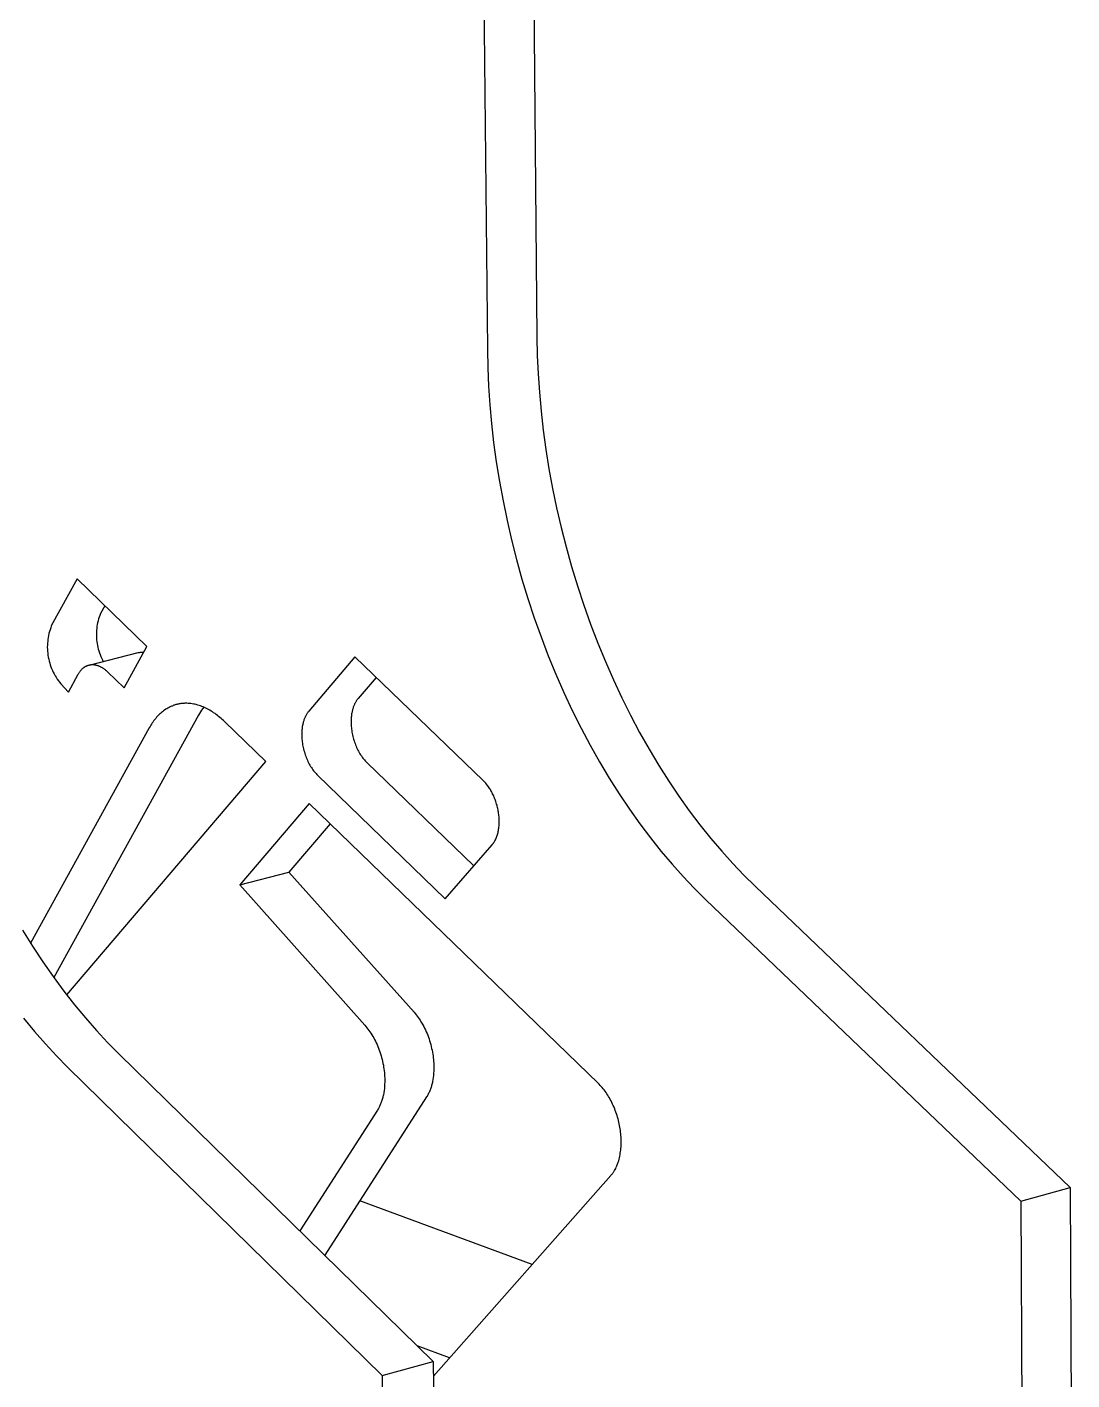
# Model space of a CAD drawing. Header units: millimetres. Extents: x -644 to 2279, y -276 to 1766.
# Drawn here: x 496.6 to 579.9, y 58.6 to 166.4 of the extents above; entities that cross this region are included whole.
import ezdxf

# ---------------------------------------------------------------- set-up
doc = ezdxf.new("R2010")
doc.units = ezdxf.units.MM
doc.header["$MEASUREMENT"] = 0
doc.layers.add('Utwórz2D linie widoczne', color=7, linetype='Continuous', true_color=0x000000)

msp = doc.modelspace()

# ---------------------------------------------------------------- linework, layer by layer
at = {"layer": 'Utwórz2D linie widoczne'}
for p, q in [((532.88, 603.55), (537.21, 141.7)), ((528.71, 602.65), (533.26, 140.73)), ((537.21, 141.7), (537.24, 140.26)), ((533.26, 140.73), (533.29, 139.28)), ((537.24, 140.26), (537.31, 138.8)), ((533.29, 139.28), (533.36, 137.82)), ((537.31, 138.8), (537.41, 137.32)), ((533.36, 137.82), (533.46, 136.33)), ((537.41, 137.32), (537.54, 135.81)), ((533.46, 136.33), (533.59, 134.83)), ((533.59, 134.83), (533.76, 133.31)), ((537.54, 135.81), (537.72, 134.29)), ((537.72, 134.29), (537.92, 132.76)), ((533.76, 133.31), (533.97, 131.77)), ((537.92, 132.76), (538.17, 131.21)), ((533.97, 131.77), (534.22, 130.22)), ((538.17, 131.21), (538.45, 129.66)), ((534.22, 130.22), (534.51, 128.67)), ((538.45, 129.66), (538.78, 128.1)), ((534.51, 128.67), (534.83, 127.11)), ((538.78, 128.1), (539.14, 126.54)), ((534.83, 127.11), (535.19, 125.55)), ((539.14, 126.54), (539.53, 124.99)), ((535.19, 125.55), (535.59, 123.99)), ((539.53, 124.99), (539.97, 123.43)), ((535.59, 123.99), (536.02, 122.43)), ((539.97, 123.43), (540.44, 121.89)), ((500.55, 122.45), (498.5, 118.69)), ((506.12, 117.06), (500.55, 122.45)), ((536.02, 122.43), (536.49, 120.88)), ((540.44, 121.89), (540.94, 120.35)), ((536.49, 120.88), (537, 119.35)), ((502.77, 120.3), (502.42, 119.68)), ((540.94, 120.35), (541.49, 118.83)), ((498.5, 118.69), (498.45, 118.54)), ((502.14, 118.65), (502.12, 118.5)), ((502.16, 118.8), (502.14, 118.65)), ((502.19, 118.95), (502.16, 118.8)), ((502.23, 119.1), (502.19, 118.95)), ((502.27, 119.25), (502.23, 119.1)), ((502.32, 119.39), (502.27, 119.25)), ((502.37, 119.54), (502.32, 119.39)), ((502.42, 119.68), (502.37, 119.54)), ((537, 119.35), (537.54, 117.83)), ((541.49, 118.83), (542.06, 117.33)), ((498.22, 117.62), (498.21, 117.47)), ((498.25, 117.78), (498.22, 117.62)), ((498.28, 117.93), (498.25, 117.78)), ((498.31, 118.09), (498.28, 117.93)), ((498.35, 118.24), (498.31, 118.09)), ((498.4, 118.39), (498.35, 118.24)), ((498.45, 118.54), (498.4, 118.39)), ((502.1, 118.35), (502.09, 118.2)), ((502.09, 118.2), (502.09, 118.05)), ((502.09, 118.05), (502.09, 117.9)), ((502.09, 117.9), (502.1, 117.75)), ((502.12, 118.5), (502.1, 118.35)), ((502.1, 117.75), (502.11, 117.59)), ((502.11, 117.59), (502.12, 117.44)), ((537.54, 117.83), (538.12, 116.32)), ((498.19, 117.15), (498.18, 116.99)), ((498.18, 116.99), (498.19, 116.83)), ((498.21, 117.47), (498.19, 117.31)), ((498.19, 117.31), (498.19, 117.15)), ((498.19, 116.83), (498.2, 116.68)), ((498.2, 116.68), (498.21, 116.52)), ((498.21, 116.52), (498.23, 116.36)), ((501.52, 115.58), (505.42, 116.57)), ((502.12, 117.44), (502.15, 117.29)), ((502.15, 117.29), (502.17, 117.14)), ((502.17, 117.14), (502.21, 117)), ((502.21, 117), (502.24, 116.85)), ((502.24, 116.85), (502.29, 116.7)), ((502.29, 116.7), (502.33, 116.56)), ((502.33, 116.56), (502.39, 116.42)), ((504.31, 113.75), (506.12, 117.06)), ((505.42, 116.57), (505.46, 116.58)), ((505.46, 116.58), (505.5, 116.59)), ((505.5, 116.59), (505.54, 116.59)), ((505.54, 116.59), (505.58, 116.6)), ((505.58, 116.6), (505.62, 116.6)), ((505.62, 116.6), (505.66, 116.6)), ((505.66, 116.6), (505.7, 116.6)), ((505.7, 116.6), (505.74, 116.6)), ((505.74, 116.6), (505.79, 116.6)), ((505.79, 116.6), (505.83, 116.6)), ((505.83, 116.6), (505.87, 116.59)), ((542.06, 117.33), (542.67, 115.85)), ((498.23, 116.36), (498.26, 116.21)), ((498.26, 116.21), (498.29, 116.05)), ((498.29, 116.05), (498.33, 115.9)), ((498.33, 115.9), (498.37, 115.74)), ((498.37, 115.74), (498.41, 115.59)), ((498.41, 115.59), (498.47, 115.44)), ((498.47, 115.44), (498.52, 115.3)), ((501.09, 115.38), (501.12, 115.4)), ((501.12, 115.4), (501.15, 115.42)), ((501.15, 115.42), (501.19, 115.45)), ((501.19, 115.45), (501.22, 115.47)), ((501.22, 115.47), (501.26, 115.48)), ((501.26, 115.48), (501.28, 115.49)), ((501.28, 115.49), (501.3, 115.5)), ((501.3, 115.5), (501.31, 115.51)), ((501.31, 115.51), (501.33, 115.52)), ((501.33, 115.52), (501.35, 115.53)), ((501.35, 115.53), (501.37, 115.53)), ((501.37, 115.53), (501.39, 115.54)), ((501.39, 115.54), (501.41, 115.55)), ((501.41, 115.55), (501.43, 115.56)), ((501.43, 115.56), (501.45, 115.56)), ((501.45, 115.56), (501.47, 115.57)), ((501.47, 115.57), (501.49, 115.57)), ((501.49, 115.57), (501.5, 115.58)), ((501.5, 115.58), (501.52, 115.58)), ((501.52, 115.58), (501.54, 115.59)), ((501.54, 115.59), (501.56, 115.59)), ((501.56, 115.59), (501.58, 115.59)), ((501.58, 115.59), (501.6, 115.6)), ((501.6, 115.6), (501.62, 115.6)), ((501.62, 115.6), (501.64, 115.6)), ((501.64, 115.6), (501.66, 115.61)), ((501.66, 115.61), (501.68, 115.61)), ((501.68, 115.61), (501.7, 115.61)), ((501.7, 115.61), (501.73, 115.61)), ((501.73, 115.61), (501.75, 115.61)), ((501.75, 115.61), (501.77, 115.61)), ((501.77, 115.61), (501.79, 115.61)), ((501.79, 115.61), (501.81, 115.61)), ((501.81, 115.61), (501.85, 115.61)), ((501.85, 115.61), (501.89, 115.61)), ((501.89, 115.61), (501.93, 115.6)), ((501.93, 115.6), (501.97, 115.6)), ((501.97, 115.6), (502.02, 115.59)), ((502.02, 115.59), (502.06, 115.58)), ((502.06, 115.58), (502.1, 115.57)), ((502.1, 115.57), (502.14, 115.56)), ((502.14, 115.56), (502.18, 115.55)), ((502.18, 115.55), (502.23, 115.53)), ((502.23, 115.53), (502.27, 115.52)), ((502.27, 115.52), (502.31, 115.5)), ((502.31, 115.5), (502.35, 115.48)), ((502.35, 115.48), (502.39, 115.46)), ((502.39, 116.42), (502.44, 116.27)), ((502.39, 115.46), (502.43, 115.44)), ((502.43, 115.44), (502.47, 115.42)), ((502.44, 116.27), (502.51, 116.14)), ((502.47, 115.42), (502.51, 115.4)), ((502.51, 116.14), (502.57, 116)), ((502.51, 115.4), (502.55, 115.37)), ((502.57, 116), (502.64, 115.87)), ((522.7, 116.22), (519.02, 111.9)), ((532.93, 106.38), (522.7, 116.22)), ((538.12, 116.32), (538.72, 114.84)), ((542.67, 115.85), (543.31, 114.4)), ((498.52, 115.3), (498.59, 115.15)), ((498.59, 115.15), (498.65, 115.01)), ((498.65, 115.01), (498.73, 114.87)), ((498.73, 114.87), (498.8, 114.73)), ((498.8, 114.73), (498.89, 114.6)), ((498.89, 114.6), (498.97, 114.46)), ((498.97, 114.46), (499.06, 114.33)), ((499.06, 114.33), (499.16, 114.21)), ((499.86, 113.41), (500.65, 114.85)), ((500.65, 114.85), (500.67, 114.89)), ((500.67, 114.89), (500.7, 114.93)), ((500.7, 114.93), (500.72, 114.97)), ((500.72, 114.97), (500.74, 115)), ((500.74, 115), (500.77, 115.04)), ((500.77, 115.04), (500.79, 115.08)), ((500.79, 115.08), (500.82, 115.11)), ((500.82, 115.11), (500.85, 115.14)), ((500.85, 115.14), (500.87, 115.18)), ((500.87, 115.18), (500.9, 115.21)), ((500.9, 115.21), (500.93, 115.24)), ((500.93, 115.24), (500.96, 115.27)), ((500.96, 115.27), (500.99, 115.3)), ((500.99, 115.3), (501.02, 115.32)), ((501.02, 115.32), (501.06, 115.35)), ((501.06, 115.35), (501.09, 115.38)), ((502.55, 115.37), (502.59, 115.35)), ((502.59, 115.35), (502.63, 115.32)), ((502.63, 115.32), (502.67, 115.29)), ((502.67, 115.29), (502.71, 115.27)), ((502.71, 115.27), (502.75, 115.24)), ((502.75, 115.24), (502.79, 115.21)), ((502.79, 115.21), (502.82, 115.18)), ((502.82, 115.18), (502.86, 115.14)), ((502.86, 115.14), (502.9, 115.11)), ((502.9, 115.11), (502.93, 115.08)), ((502.93, 115.08), (502.97, 115.04)), ((502.97, 115.04), (504.31, 113.75)), ((524.39, 114.59), (522.95, 112.9)), ((538.72, 114.84), (539.36, 113.38)), ((543.31, 114.4), (543.98, 112.97)), ((499.16, 114.21), (499.26, 114.09)), ((499.26, 114.09), (499.86, 113.41)), ((539.36, 113.38), (540.03, 111.95)), ((507.8, 112.15), (507.71, 112.1)), ((507.89, 112.2), (507.8, 112.15)), ((507.98, 112.25), (507.89, 112.2)), ((508.03, 112.27), (507.98, 112.25)), ((508.08, 112.29), (508.03, 112.27)), ((508.13, 112.31), (508.08, 112.29)), ((508.18, 112.33), (508.13, 112.31)), ((508.22, 112.35), (508.18, 112.33)), ((508.27, 112.37), (508.22, 112.35)), ((508.32, 112.38), (508.27, 112.37)), ((508.37, 112.4), (508.32, 112.38)), ((508.42, 112.42), (508.37, 112.4)), ((508.47, 112.43), (508.42, 112.42)), ((508.52, 112.44), (508.47, 112.43)), ((508.57, 112.45), (508.52, 112.44)), ((508.62, 112.47), (508.57, 112.45)), ((508.68, 112.48), (508.62, 112.47)), ((508.73, 112.49), (508.68, 112.48)), ((508.78, 112.49), (508.73, 112.49)), ((508.83, 112.5), (508.78, 112.49)), ((508.88, 112.51), (508.83, 112.5)), ((508.94, 112.51), (508.88, 112.51)), ((508.99, 112.52), (508.94, 112.51)), ((509.04, 112.52), (508.99, 112.52)), ((509.09, 112.52), (509.04, 112.52)), ((509.15, 112.53), (509.09, 112.52)), ((509.2, 112.53), (509.15, 112.53)), ((509.31, 112.53), (509.2, 112.53)), ((509.41, 112.52), (509.31, 112.53)), ((509.52, 112.51), (509.41, 112.52)), ((509.63, 112.5), (509.52, 112.51)), ((509.74, 112.49), (509.63, 112.5)), ((509.85, 112.47), (509.74, 112.49)), ((509.95, 112.45), (509.85, 112.47)), ((510.06, 112.42), (509.95, 112.45)), ((510.17, 112.39), (510.06, 112.42)), ((510.28, 112.36), (510.17, 112.39)), ((510.39, 112.32), (510.28, 112.36)), ((510.5, 112.28), (510.39, 112.32)), ((510.6, 112.24), (510.5, 112.28)), ((510.65, 112.21), (510.56, 112.09)), ((510.71, 112.19), (510.6, 112.24)), ((510.82, 112.14), (510.71, 112.19)), ((522.57, 112.21), (522.55, 112.15)), ((522.59, 112.27), (522.57, 112.21)), ((522.61, 112.33), (522.59, 112.27)), ((522.64, 112.38), (522.61, 112.33)), ((522.66, 112.44), (522.64, 112.38)), ((522.68, 112.49), (522.66, 112.44)), ((522.71, 112.54), (522.68, 112.49)), ((522.74, 112.59), (522.71, 112.54)), ((522.77, 112.64), (522.74, 112.59)), ((522.79, 112.69), (522.77, 112.64)), ((522.82, 112.74), (522.79, 112.69)), ((522.85, 112.78), (522.82, 112.74)), ((522.89, 112.82), (522.85, 112.78)), ((522.92, 112.87), (522.89, 112.82)), ((522.95, 112.9), (522.92, 112.87)), ((543.98, 112.97), (544.68, 111.57)), ((510.24, 111.58), (498.69, 90.68)), ((506.68, 111.15), (506.61, 111.06)), ((506.75, 111.24), (506.68, 111.15)), ((506.82, 111.32), (506.75, 111.24)), ((506.89, 111.41), (506.82, 111.32)), ((506.96, 111.49), (506.89, 111.41)), ((507.04, 111.57), (506.96, 111.49)), ((507.12, 111.65), (507.04, 111.57)), ((507.2, 111.72), (507.12, 111.65)), ((507.28, 111.79), (507.2, 111.72)), ((507.36, 111.86), (507.28, 111.79)), ((507.44, 111.92), (507.36, 111.86)), ((507.53, 111.99), (507.44, 111.92)), ((507.62, 112.05), (507.53, 111.99)), ((507.71, 112.1), (507.62, 112.05)), ((510.31, 111.71), (510.24, 111.58)), ((510.39, 111.84), (510.31, 111.71)), ((510.47, 111.97), (510.39, 111.84)), ((510.56, 112.09), (510.47, 111.97)), ((510.92, 112.09), (510.82, 112.14)), ((511.03, 112.03), (510.92, 112.09)), ((511.13, 111.97), (511.03, 112.03)), ((511.24, 111.91), (511.13, 111.97)), ((511.34, 111.84), (511.24, 111.91)), ((511.44, 111.78), (511.34, 111.84)), ((511.55, 111.71), (511.44, 111.78)), ((511.65, 111.63), (511.55, 111.71)), ((511.75, 111.56), (511.65, 111.63)), ((511.84, 111.48), (511.75, 111.56)), ((511.94, 111.4), (511.84, 111.48)), ((512.04, 111.32), (511.94, 111.4)), ((512.13, 111.24), (512.04, 111.32)), ((512.23, 111.15), (512.13, 111.24)), ((512.32, 111.06), (512.23, 111.15)), ((518.6, 111.08), (518.58, 111.02)), ((518.62, 111.14), (518.6, 111.08)), ((518.64, 111.21), (518.62, 111.14)), ((518.66, 111.26), (518.64, 111.21)), ((518.68, 111.32), (518.66, 111.26)), ((518.7, 111.38), (518.68, 111.32)), ((518.73, 111.43), (518.7, 111.38)), ((518.75, 111.49), (518.73, 111.43)), ((518.78, 111.54), (518.75, 111.49)), ((518.81, 111.59), (518.78, 111.54)), ((518.83, 111.64), (518.81, 111.59)), ((518.86, 111.69), (518.83, 111.64)), ((518.89, 111.73), (518.86, 111.69)), ((518.92, 111.78), (518.89, 111.73)), ((518.95, 111.82), (518.92, 111.78)), ((518.99, 111.86), (518.95, 111.82)), ((519.02, 111.9), (518.99, 111.86)), ((522.4, 111.28), (522.39, 111.14)), ((522.39, 111.14), (522.39, 111)), ((522.41, 111.42), (522.4, 111.28)), ((522.42, 111.49), (522.41, 111.42)), ((522.43, 111.63), (522.42, 111.56)), ((522.42, 111.56), (522.42, 111.49)), ((522.44, 111.7), (522.43, 111.63)), ((522.45, 111.77), (522.44, 111.7)), ((522.47, 111.83), (522.45, 111.77)), ((522.48, 111.9), (522.47, 111.83)), ((522.5, 111.96), (522.48, 111.9)), ((522.51, 112.03), (522.5, 111.96)), ((522.53, 112.09), (522.51, 112.03)), ((522.55, 112.15), (522.53, 112.09)), ((540.03, 111.95), (540.73, 110.55)), ((544.68, 111.57), (545.4, 110.2)), ((506.31, 110.58), (496.85, 93.4)), ((506.37, 110.68), (506.31, 110.58)), ((506.43, 110.78), (506.37, 110.68)), ((506.49, 110.87), (506.43, 110.78)), ((506.55, 110.97), (506.49, 110.87)), ((506.61, 111.06), (506.55, 110.97)), ((515.6, 107.89), (512.32, 111.06)), ((518.47, 110.28), (518.46, 110.14)), ((518.46, 110.14), (518.46, 109.99)), ((518.48, 110.42), (518.47, 110.28)), ((518.49, 110.49), (518.48, 110.42)), ((518.5, 110.63), (518.49, 110.56)), ((518.49, 110.56), (518.49, 110.49)), ((518.51, 110.69), (518.5, 110.63)), ((518.52, 110.76), (518.51, 110.69)), ((518.54, 110.83), (518.52, 110.76)), ((518.55, 110.89), (518.54, 110.83)), ((518.57, 110.96), (518.55, 110.89)), ((518.58, 111.02), (518.57, 110.96)), ((522.39, 111), (522.39, 110.89)), ((522.39, 110.89), (522.4, 110.79)), ((522.4, 110.79), (522.41, 110.68)), ((522.41, 110.68), (522.42, 110.57)), ((522.42, 110.57), (522.43, 110.46)), ((522.43, 110.46), (522.45, 110.35)), ((522.45, 110.35), (522.46, 110.23)), ((522.46, 110.23), (522.48, 110.12)), ((522.48, 110.12), (522.51, 110.01)), ((522.51, 110.01), (522.53, 109.89)), ((540.73, 110.55), (541.46, 109.18)), ((545.4, 110.2), (546.15, 108.87)), ((518.46, 109.99), (518.47, 109.89)), ((518.47, 109.89), (518.47, 109.78)), ((518.47, 109.78), (518.48, 109.67)), ((518.48, 109.67), (518.49, 109.56)), ((518.49, 109.56), (518.5, 109.45)), ((518.5, 109.45), (518.52, 109.34)), ((518.52, 109.34), (518.53, 109.23)), ((518.53, 109.23), (518.55, 109.11)), ((518.55, 109.11), (518.58, 109)), ((518.58, 109), (518.6, 108.89)), ((522.53, 109.89), (522.56, 109.78)), ((522.56, 109.78), (522.59, 109.67)), ((522.59, 109.67), (522.63, 109.55)), ((522.63, 109.55), (522.67, 109.44)), ((522.67, 109.44), (522.71, 109.33)), ((522.71, 109.33), (522.75, 109.22)), ((522.75, 109.22), (522.79, 109.11)), ((522.79, 109.11), (522.84, 109)), ((522.84, 109), (522.89, 108.9)), ((541.46, 109.18), (542.21, 107.85)), ((499.73, 89.29), (515.6, 107.89)), ((518.6, 108.89), (518.63, 108.77)), ((518.63, 108.77), (518.67, 108.66)), ((518.67, 108.66), (518.7, 108.54)), ((518.7, 108.54), (518.74, 108.43)), ((518.74, 108.43), (518.78, 108.32)), ((518.78, 108.32), (518.82, 108.21)), ((518.82, 108.21), (518.86, 108.1)), ((518.86, 108.1), (518.91, 108)), ((518.91, 108), (518.96, 107.89)), ((518.96, 107.89), (519.01, 107.79)), ((522.89, 108.9), (522.94, 108.8)), ((522.94, 108.8), (522.99, 108.7)), ((522.99, 108.7), (523.04, 108.6)), ((523.04, 108.6), (523.1, 108.51)), ((523.1, 108.51), (523.16, 108.41)), ((523.16, 108.41), (523.22, 108.33)), ((523.22, 108.33), (523.28, 108.24)), ((523.28, 108.24), (523.34, 108.16)), ((523.34, 108.16), (523.4, 108.08)), ((523.4, 108.08), (523.46, 108.01)), ((523.46, 108.01), (523.53, 107.93)), ((523.53, 107.93), (523.59, 107.87)), ((523.59, 107.87), (523.65, 107.8)), ((542.21, 107.85), (542.98, 106.56)), ((546.15, 108.87), (546.92, 107.58)), ((519.01, 107.79), (519.06, 107.69)), ((519.06, 107.69), (519.12, 107.59)), ((519.12, 107.59), (519.17, 107.5)), ((519.17, 107.5), (519.23, 107.41)), ((519.23, 107.41), (519.29, 107.32)), ((519.29, 107.32), (519.35, 107.23)), ((519.35, 107.23), (519.41, 107.15)), ((519.41, 107.15), (519.47, 107.07)), ((519.47, 107.07), (519.53, 107)), ((519.53, 107), (519.6, 106.92)), ((519.6, 106.92), (519.66, 106.86)), ((519.66, 106.86), (519.73, 106.79)), ((519.73, 106.79), (529.91, 96.94)), ((523.65, 107.8), (532.19, 99.57)), ((546.92, 107.58), (547.72, 106.33)), ((532.98, 106.32), (532.93, 106.38)), ((533.04, 106.27), (532.98, 106.32)), ((533.09, 106.21), (533.04, 106.27)), ((533.15, 106.15), (533.09, 106.21)), ((533.2, 106.08), (533.15, 106.15)), ((533.25, 106.01), (533.2, 106.08)), ((533.31, 105.95), (533.25, 106.01)), ((533.36, 105.87), (533.31, 105.95)), ((533.41, 105.8), (533.36, 105.87)), ((533.46, 105.72), (533.41, 105.8)), ((533.5, 105.65), (533.46, 105.72)), ((542.98, 106.56), (543.77, 105.3)), ((547.72, 106.33), (548.53, 105.12)), ((533.55, 105.57), (533.5, 105.65)), ((533.6, 105.49), (533.55, 105.57)), ((533.64, 105.4), (533.6, 105.49)), ((533.68, 105.32), (533.64, 105.4)), ((533.73, 105.23), (533.68, 105.32)), ((533.77, 105.14), (533.73, 105.23)), ((533.8, 105.05), (533.77, 105.14)), ((533.84, 104.96), (533.8, 105.05)), ((533.88, 104.87), (533.84, 104.96)), ((533.91, 104.78), (533.88, 104.87)), ((533.94, 104.69), (533.91, 104.78)), ((533.97, 104.6), (533.94, 104.69)), ((543.77, 105.3), (544.59, 104.09)), ((548.53, 105.12), (549.36, 103.95)), ((519.06, 104.53), (513.52, 98.07)), ((542.1, 82.24), (519.06, 104.53)), ((534, 104.5), (533.97, 104.6)), ((534.03, 104.41), (534, 104.5)), ((534.05, 104.32), (534.03, 104.41)), ((534.07, 104.22), (534.05, 104.32)), ((534.09, 104.13), (534.07, 104.22)), ((534.11, 104.04), (534.09, 104.13)), ((534.13, 103.94), (534.11, 104.04)), ((534.15, 103.85), (534.13, 103.94)), ((534.16, 103.76), (534.15, 103.85)), ((534.17, 103.67), (534.16, 103.76)), ((534.18, 103.58), (534.17, 103.67)), ((534.19, 103.49), (534.18, 103.58)), ((544.59, 104.09), (545.42, 102.92)), ((549.36, 103.95), (550.21, 102.83)), ((520.73, 102.92), (517.44, 99.08)), ((534.14, 102.4), (534.16, 102.49)), ((534.16, 102.49), (534.17, 102.57)), ((534.17, 102.57), (534.18, 102.66)), ((534.18, 102.66), (534.19, 102.75)), ((534.2, 103.39), (534.19, 103.49)), ((534.19, 102.75), (534.2, 102.84)), ((534.2, 103.3), (534.2, 103.39)), ((534.2, 103.21), (534.2, 103.3)), ((534.2, 103.12), (534.2, 103.21)), ((534.2, 103.02), (534.2, 103.12)), ((534.2, 102.93), (534.2, 103.02)), ((534.2, 102.84), (534.2, 102.93)), ((545.42, 102.92), (546.26, 101.8)), ((550.21, 102.83), (551.07, 101.76)), ((533.72, 101.34), (533.74, 101.37)), ((533.74, 101.37), (533.76, 101.4)), ((533.76, 101.4), (533.77, 101.42)), ((533.77, 101.42), (533.79, 101.45)), ((533.79, 101.45), (533.83, 101.51)), ((533.83, 101.51), (533.86, 101.57)), ((533.86, 101.57), (533.9, 101.64)), ((533.9, 101.64), (533.93, 101.71)), ((533.93, 101.71), (533.96, 101.77)), ((533.96, 101.77), (533.99, 101.85)), ((533.99, 101.85), (534.02, 101.92)), ((534.02, 101.92), (534.04, 102)), ((534.04, 102), (534.07, 102.07)), ((534.07, 102.07), (534.09, 102.15)), ((534.09, 102.15), (534.11, 102.23)), ((534.11, 102.23), (534.13, 102.32)), ((534.13, 102.32), (534.14, 102.4)), ((546.26, 101.8), (547.12, 100.72)), ((551.07, 101.76), (551.94, 100.73)), ((529.91, 96.94), (533.64, 101.24)), ((533.64, 101.24), (533.66, 101.27)), ((533.66, 101.27), (533.68, 101.29)), ((533.68, 101.29), (533.7, 101.32)), ((533.7, 101.32), (533.72, 101.34)), ((547.12, 100.72), (547.99, 99.7)), ((551.94, 100.73), (552.82, 99.75)), ((547.99, 99.7), (548.87, 98.72)), ((552.82, 99.75), (553.7, 98.82)), ((513.52, 98.07), (517.44, 99.08)), ((517.44, 99.08), (527.42, 87.9)), ((548.87, 98.72), (549.76, 97.79)), ((553.7, 98.82), (554.6, 97.94)), ((513.52, 98.07), (523.49, 86.86)), ((549.76, 97.79), (550.65, 96.9)), ((554.6, 97.94), (579.72, 73.93)), ((550.65, 96.9), (575.78, 72.85)), ((496.21, 94.44), (497, 93.16)), ((497, 93.16), (497.82, 91.93)), ((497.82, 91.93), (498.65, 90.74)), ((498.65, 90.74), (499.5, 89.59)), ((499.5, 89.59), (500.35, 88.5)), ((500.35, 88.5), (501.22, 87.45)), ((496.28, 87.43), (497.15, 86.38)), ((501.22, 87.45), (502.1, 86.45)), ((527.42, 87.9), (527.5, 87.8)), ((527.5, 87.8), (527.58, 87.7)), ((527.58, 87.7), (527.66, 87.6)), ((527.66, 87.6), (527.74, 87.49)), ((527.74, 87.49), (527.82, 87.38)), ((527.82, 87.38), (527.9, 87.26)), ((497.15, 86.38), (498.03, 85.38)), ((502.1, 86.45), (502.99, 85.5)), ((523.49, 86.86), (523.58, 86.77)), ((523.58, 86.77), (523.66, 86.67)), ((523.66, 86.67), (523.74, 86.56)), ((523.74, 86.56), (523.82, 86.46)), ((523.82, 86.46), (523.9, 86.34)), ((523.9, 86.34), (523.98, 86.23)), ((527.9, 87.26), (527.97, 87.14)), ((527.97, 87.14), (528.05, 87.02)), ((528.05, 87.02), (528.12, 86.89)), ((528.12, 86.89), (528.19, 86.76)), ((528.19, 86.76), (528.26, 86.63)), ((528.26, 86.63), (528.32, 86.49)), ((528.32, 86.49), (528.39, 86.35)), ((528.39, 86.35), (528.45, 86.21)), ((498.03, 85.38), (498.91, 84.43)), ((502.99, 85.5), (503.88, 84.6)), ((523.98, 86.23), (524.05, 86.11)), ((524.05, 86.11), (524.13, 85.98)), ((524.13, 85.98), (524.2, 85.86)), ((524.2, 85.86), (524.27, 85.73)), ((524.27, 85.73), (524.34, 85.59)), ((524.34, 85.59), (524.4, 85.46)), ((524.4, 85.46), (524.47, 85.32)), ((524.47, 85.32), (524.53, 85.17)), ((528.45, 86.21), (528.51, 86.07)), ((528.51, 86.07), (528.56, 85.92)), ((528.56, 85.92), (528.61, 85.78)), ((528.61, 85.78), (528.66, 85.63)), ((528.66, 85.63), (528.71, 85.48)), ((528.71, 85.48), (528.75, 85.33)), ((528.75, 85.33), (528.79, 85.18)), ((498.91, 84.43), (499.8, 83.53)), ((503.88, 84.6), (528.95, 60.07)), ((524.53, 85.17), (524.58, 85.03)), ((524.58, 85.03), (524.64, 84.89)), ((524.64, 84.89), (524.69, 84.74)), ((524.69, 84.74), (524.74, 84.59)), ((524.74, 84.59), (524.79, 84.44)), ((524.79, 84.44), (524.83, 84.29)), ((524.83, 84.29), (524.87, 84.14)), ((524.87, 84.14), (524.9, 83.99)), ((528.79, 85.18), (528.82, 85.02)), ((528.82, 85.02), (528.86, 84.87)), ((528.86, 84.87), (528.89, 84.72)), ((528.89, 84.72), (528.91, 84.57)), ((528.91, 84.57), (528.93, 84.42)), ((528.93, 84.42), (528.95, 84.27)), ((528.95, 84.27), (528.97, 84.13)), ((528.97, 84.13), (528.98, 83.98)), ((499.8, 83.53), (524.87, 58.95)), ((524.9, 83.99), (524.94, 83.83)), ((524.94, 83.83), (524.97, 83.68)), ((524.97, 83.68), (524.99, 83.53)), ((524.99, 83.53), (525.01, 83.38)), ((525.01, 83.38), (525.03, 83.23)), ((525.03, 83.23), (525.05, 83.09)), ((525.05, 83.09), (525.06, 82.94)), ((528.98, 83.04), (528.97, 82.87)), ((528.98, 83.98), (528.99, 83.84)), ((528.99, 83.21), (528.98, 83.04)), ((528.99, 83.84), (529, 83.7)), ((529, 83.38), (528.99, 83.21)), ((529, 83.7), (529, 83.56)), ((529, 83.56), (529, 83.38)), ((525.06, 82), (525.05, 81.83)), ((525.06, 82.94), (525.07, 82.8)), ((525.07, 82.17), (525.06, 82)), ((525.07, 82.8), (525.08, 82.66)), ((525.08, 82.34), (525.07, 82.17)), ((525.08, 82.66), (525.08, 82.52)), ((525.08, 82.52), (525.08, 82.34)), ((528.8, 81.99), (528.77, 81.92)), ((528.82, 82.07), (528.8, 81.99)), ((528.84, 82.14), (528.82, 82.07)), ((528.86, 82.22), (528.84, 82.14)), ((528.88, 82.3), (528.86, 82.22)), ((528.89, 82.38), (528.88, 82.3)), ((528.92, 82.54), (528.89, 82.38)), ((528.95, 82.7), (528.92, 82.54)), ((528.97, 82.87), (528.95, 82.7)), ((542.18, 82.16), (542.1, 82.24)), ((542.26, 82.07), (542.18, 82.16)), ((542.34, 81.99), (542.26, 82.07)), ((542.42, 81.9), (542.34, 81.99)), ((528.42, 81.15), (520.3, 68.54)), ((524.88, 80.95), (524.85, 80.88)), ((524.9, 81.02), (524.88, 80.95)), ((524.92, 81.1), (524.9, 81.02)), ((524.94, 81.18), (524.92, 81.1)), ((524.96, 81.25), (524.94, 81.18)), ((524.97, 81.33), (524.96, 81.25)), ((525, 81.49), (524.97, 81.33)), ((525.03, 81.66), (525, 81.49)), ((525.05, 81.83), (525.03, 81.66)), ((528.45, 81.2), (528.42, 81.15)), ((528.48, 81.26), (528.45, 81.2)), ((528.52, 81.32), (528.48, 81.26)), ((528.55, 81.38), (528.52, 81.32)), ((528.58, 81.44), (528.55, 81.38)), ((528.61, 81.51), (528.58, 81.44)), ((528.64, 81.57), (528.61, 81.51)), ((528.67, 81.64), (528.64, 81.57)), ((528.7, 81.71), (528.67, 81.64)), ((528.72, 81.78), (528.7, 81.71)), ((528.75, 81.85), (528.72, 81.78)), ((528.77, 81.92), (528.75, 81.85)), ((542.49, 81.81), (542.42, 81.9)), ((542.57, 81.71), (542.49, 81.81)), ((542.64, 81.61), (542.57, 81.71)), ((542.72, 81.51), (542.64, 81.61)), ((542.79, 81.4), (542.72, 81.51)), ((542.86, 81.29), (542.79, 81.4)), ((542.93, 81.18), (542.86, 81.29)), ((542.99, 81.07), (542.93, 81.18)), ((543.06, 80.95), (542.99, 81.07)), ((543.12, 80.83), (543.06, 80.95)), ((524.5, 80.1), (518.31, 70.48)), ((524.53, 80.16), (524.5, 80.1)), ((524.57, 80.22), (524.53, 80.16)), ((524.6, 80.28), (524.57, 80.22)), ((524.63, 80.34), (524.6, 80.28)), ((524.66, 80.4), (524.63, 80.34)), ((524.69, 80.46), (524.66, 80.4)), ((524.72, 80.53), (524.69, 80.46)), ((524.75, 80.59), (524.72, 80.53)), ((524.78, 80.66), (524.75, 80.59)), ((524.8, 80.73), (524.78, 80.66)), ((524.83, 80.8), (524.8, 80.73)), ((524.85, 80.88), (524.83, 80.8)), ((543.19, 80.71), (543.12, 80.83)), ((543.24, 80.58), (543.19, 80.71)), ((543.3, 80.46), (543.24, 80.58)), ((543.36, 80.33), (543.3, 80.46)), ((543.41, 80.2), (543.36, 80.33)), ((543.46, 80.07), (543.41, 80.2)), ((543.51, 79.94), (543.46, 80.07)), ((543.55, 79.81), (543.51, 79.94)), ((543.6, 79.68), (543.55, 79.81)), ((543.64, 79.54), (543.6, 79.68)), ((543.68, 79.41), (543.64, 79.54)), ((543.71, 79.28), (543.68, 79.41)), ((543.74, 79.14), (543.71, 79.28)), ((543.77, 79.01), (543.74, 79.14)), ((543.8, 78.87), (543.77, 79.01)), ((543.82, 78.74), (543.8, 78.87)), ((543.85, 78.61), (543.82, 78.74)), ((543.87, 78.48), (543.85, 78.61)), ((543.88, 78.35), (543.87, 78.48)), ((543.9, 78.22), (543.88, 78.35)), ((543.91, 78.09), (543.9, 78.22)), ((543.92, 77.95), (543.91, 78.09)), ((543.92, 77.82), (543.92, 77.95)), ((543.93, 77.69), (543.92, 77.82)), ((543.93, 77.56), (543.93, 77.69)), ((543.84, 76.54), (543.86, 76.66)), ((543.86, 76.66), (543.88, 76.79)), ((543.88, 76.79), (543.89, 76.91)), ((543.89, 76.91), (543.91, 77.04)), ((543.91, 77.04), (543.92, 77.17)), ((543.92, 77.3), (543.93, 77.43)), ((543.92, 77.17), (543.92, 77.3)), ((543.93, 77.43), (543.93, 77.56)), ((543.49, 75.46), (543.53, 75.55)), ((543.53, 75.55), (543.58, 75.65)), ((543.58, 75.65), (543.62, 75.75)), ((543.62, 75.75), (543.66, 75.86)), ((543.66, 75.86), (543.69, 75.96)), ((543.69, 75.96), (543.73, 76.07)), ((543.73, 76.07), (543.76, 76.19)), ((543.76, 76.19), (543.79, 76.3)), ((543.79, 76.3), (543.82, 76.42)), ((543.82, 76.42), (543.84, 76.54)), ((528.96, 58.89), (543.11, 74.9)), ((543.11, 74.9), (543.14, 74.93)), ((543.14, 74.93), (543.17, 74.97)), ((543.17, 74.97), (543.2, 75)), ((543.2, 75), (543.23, 75.04)), ((543.23, 75.04), (543.25, 75.08)), ((543.25, 75.08), (543.28, 75.12)), ((543.28, 75.12), (543.31, 75.16)), ((543.31, 75.16), (543.34, 75.2)), ((543.34, 75.2), (543.36, 75.24)), ((543.36, 75.24), (543.39, 75.28)), ((543.39, 75.28), (543.44, 75.37)), ((543.44, 75.37), (543.49, 75.46)), ((575.78, 72.85), (579.72, 73.93)), ((579.72, 73.93), (579.86, 41.74)), ((536.83, 67.79), (523.09, 72.88)), ((575.78, 72.85), (575.93, 40.62)), ((530.25, 60.35), (527.67, 61.32)), ((524.87, 58.95), (528.95, 60.07)), ((528.95, 60.07), (529.29, 27.39)), ((524.87, 58.95), (525.23, 26.24))]:
    msp.add_line(p, q, dxfattribs=at)

doc.saveas('drawing.dxf')
